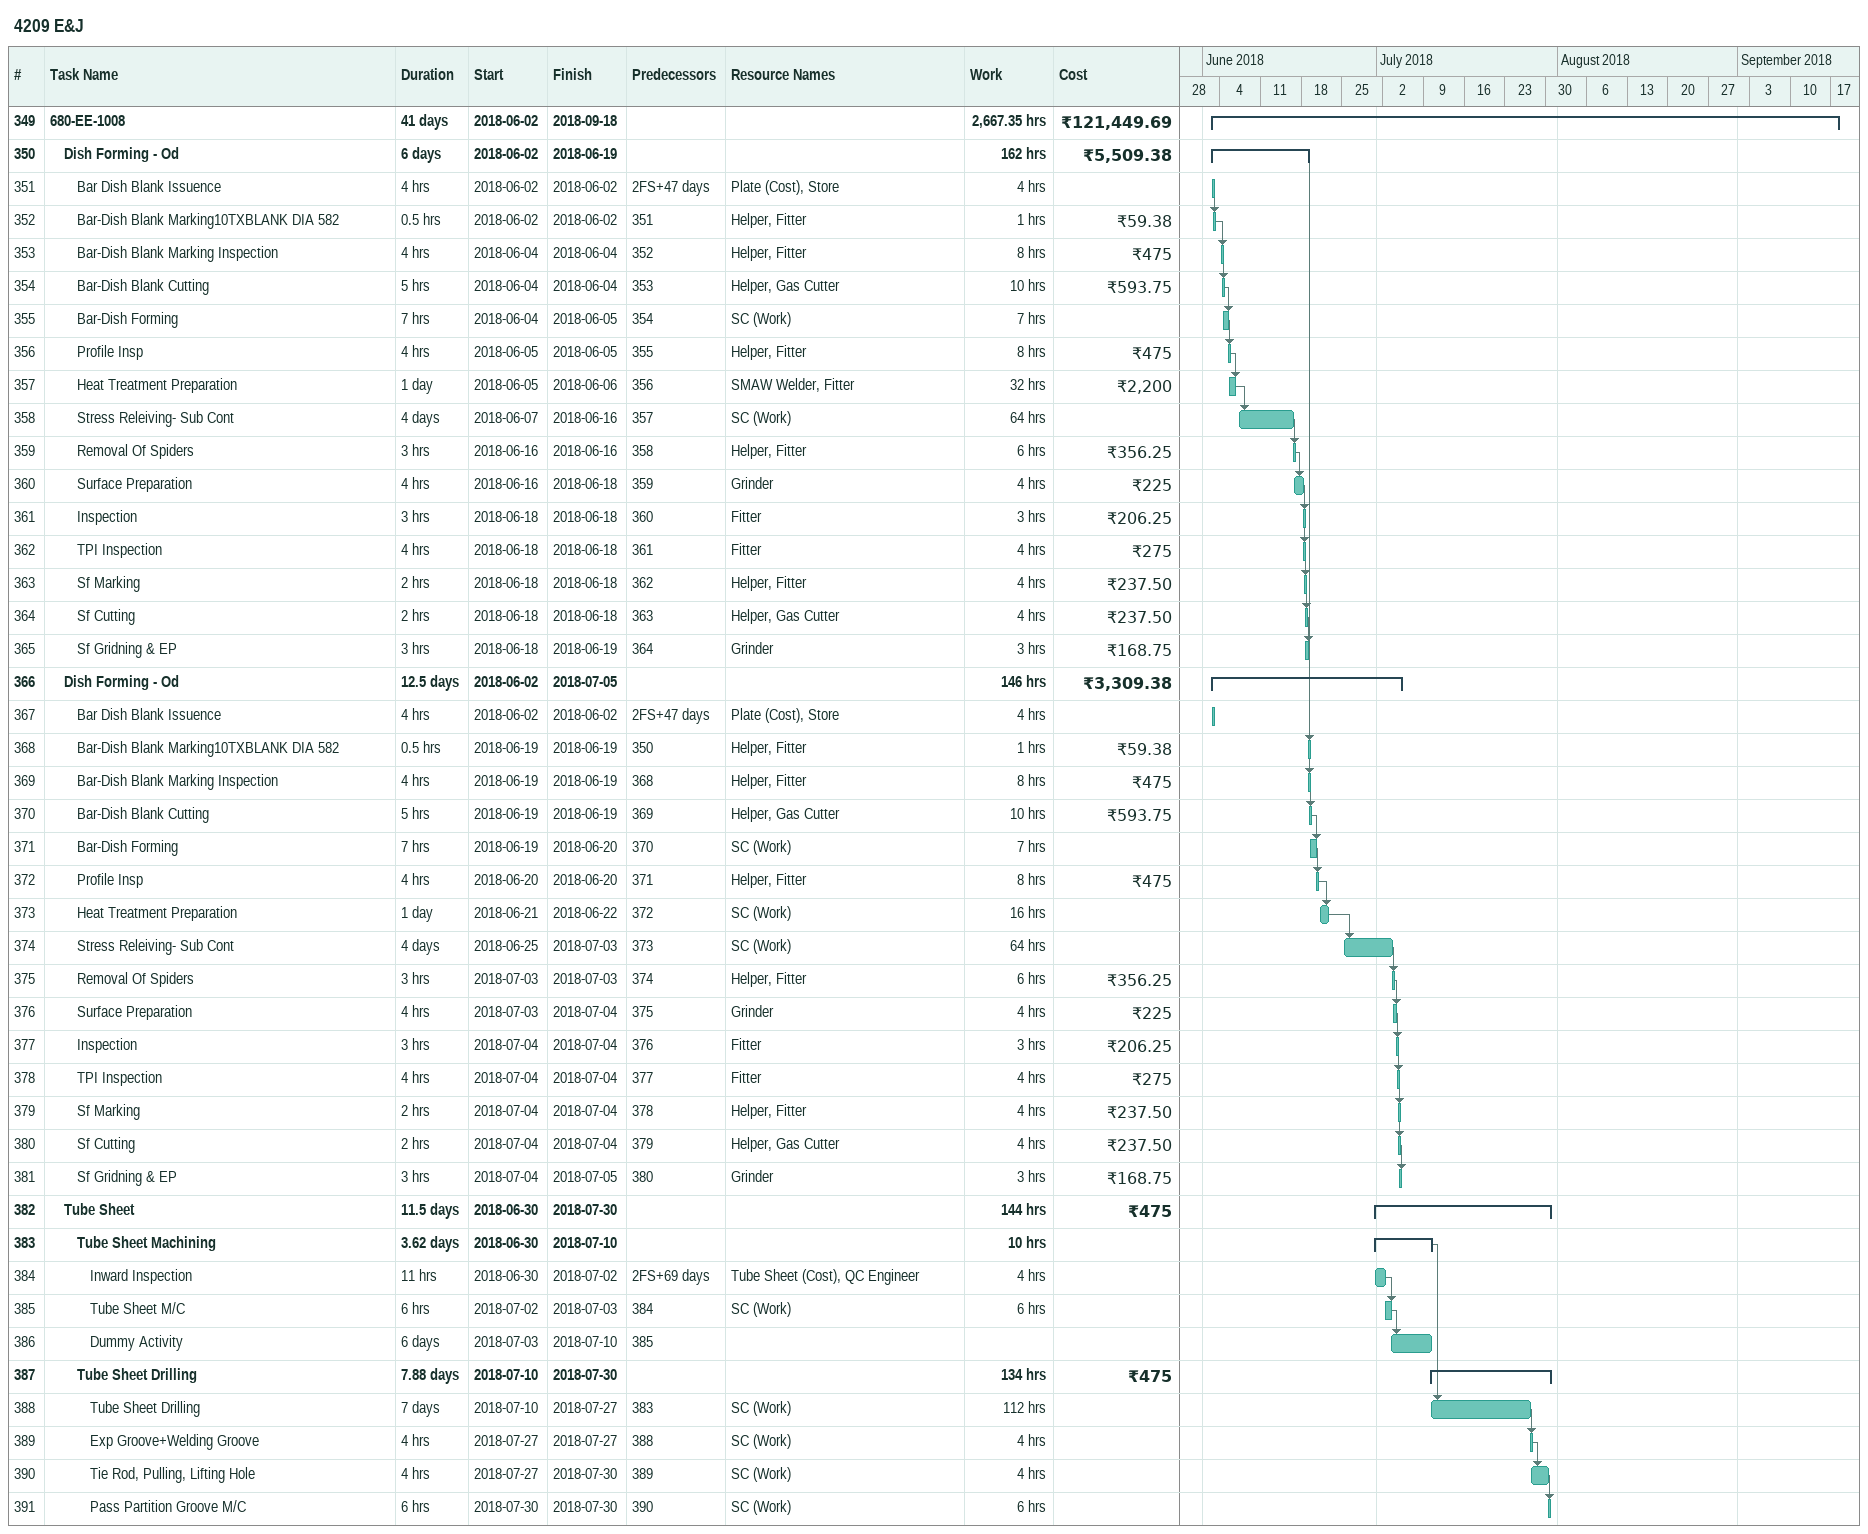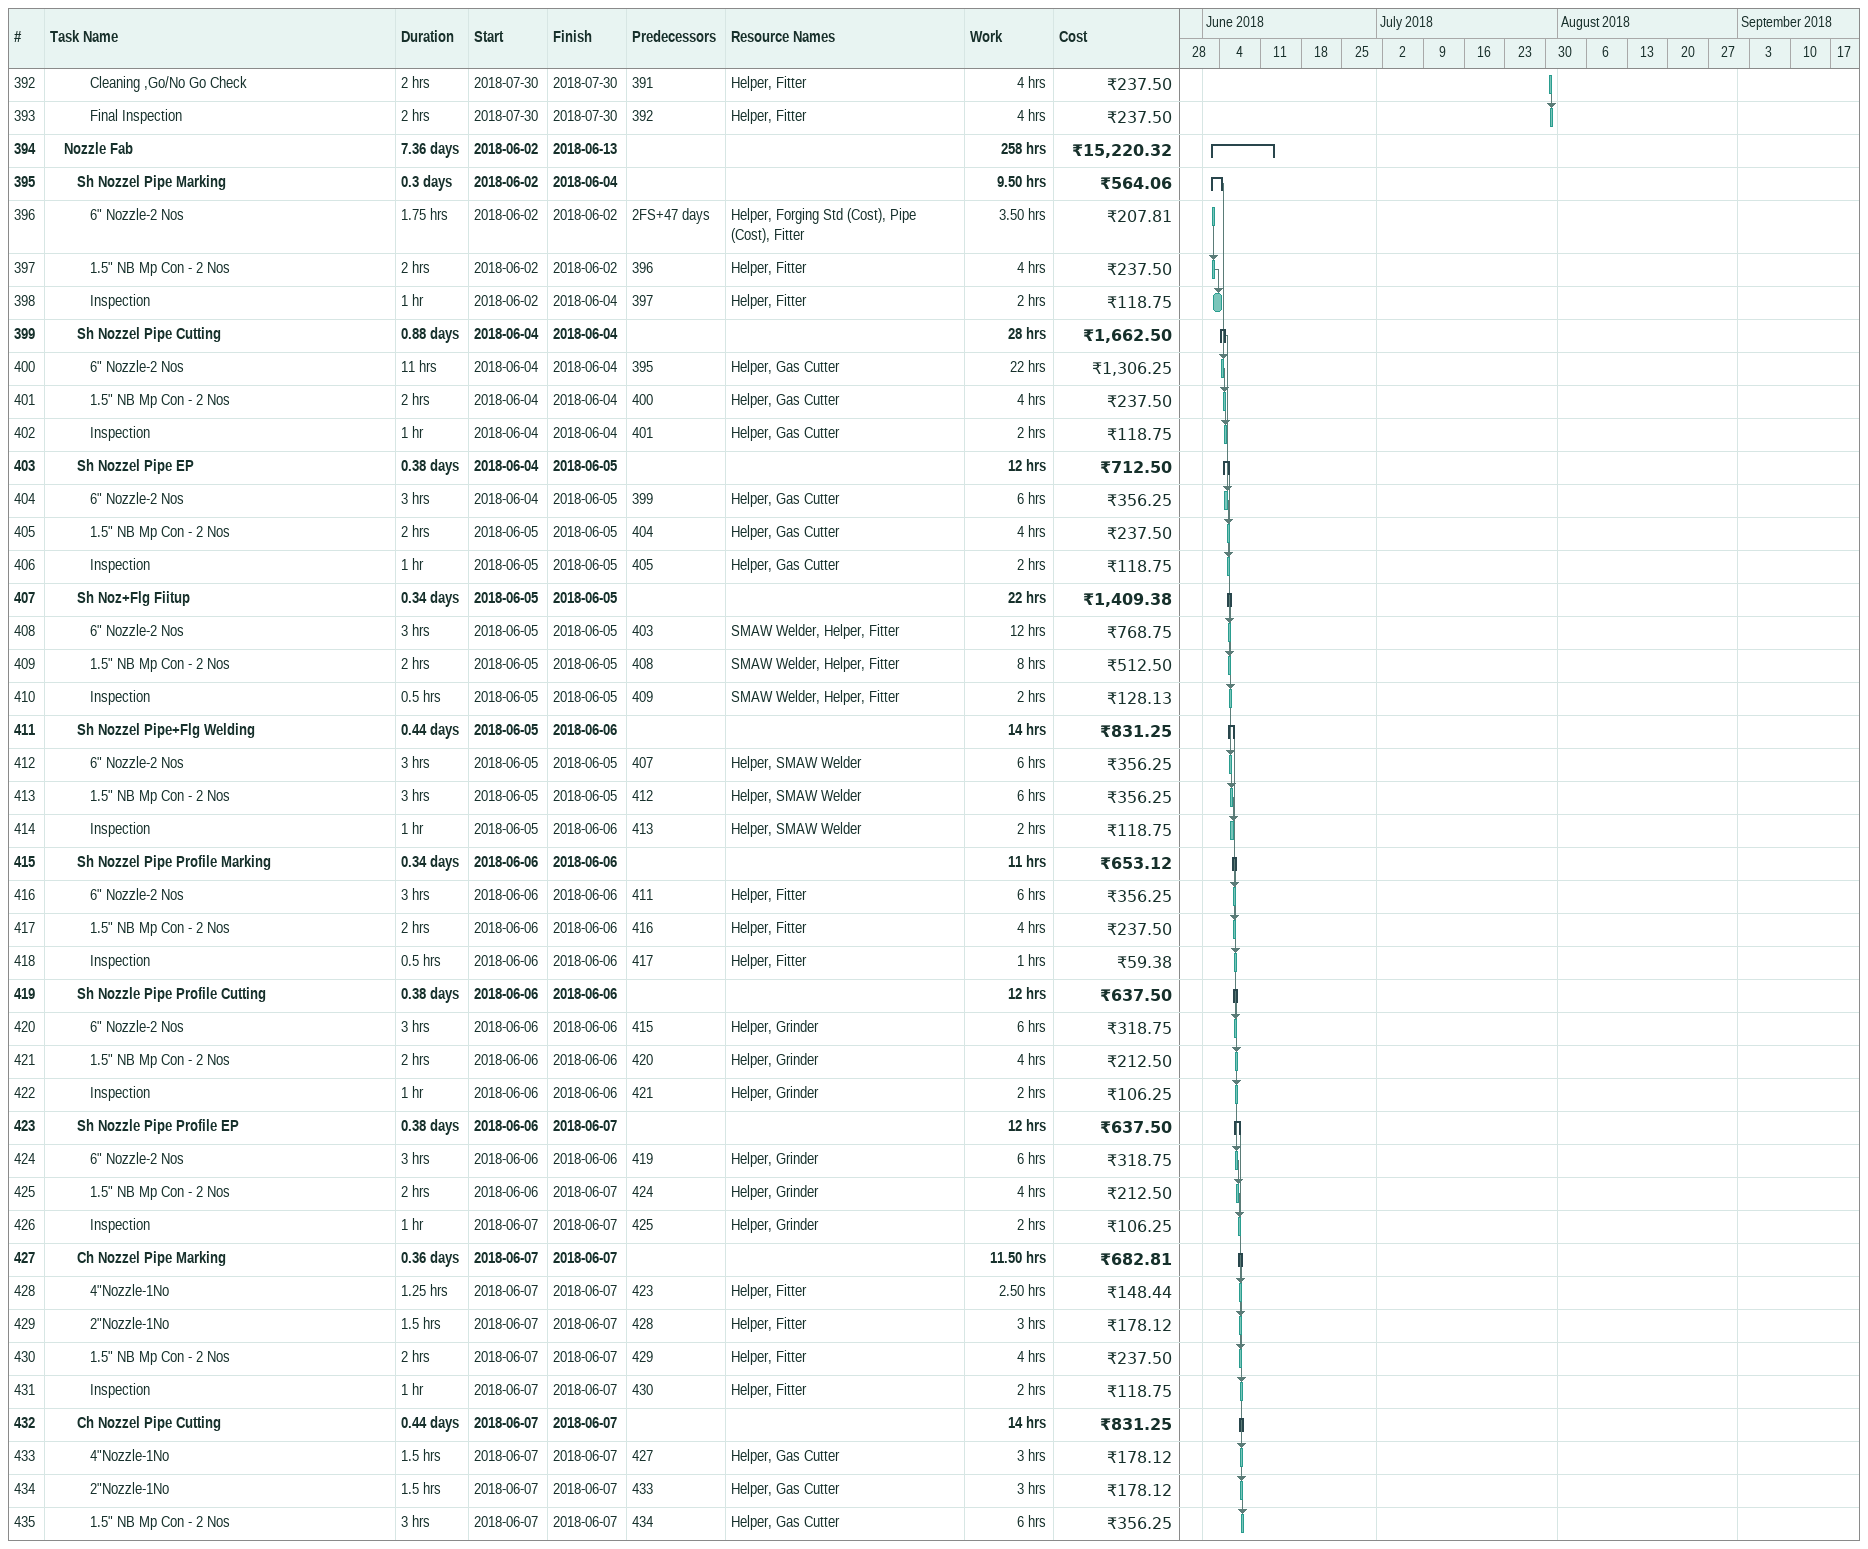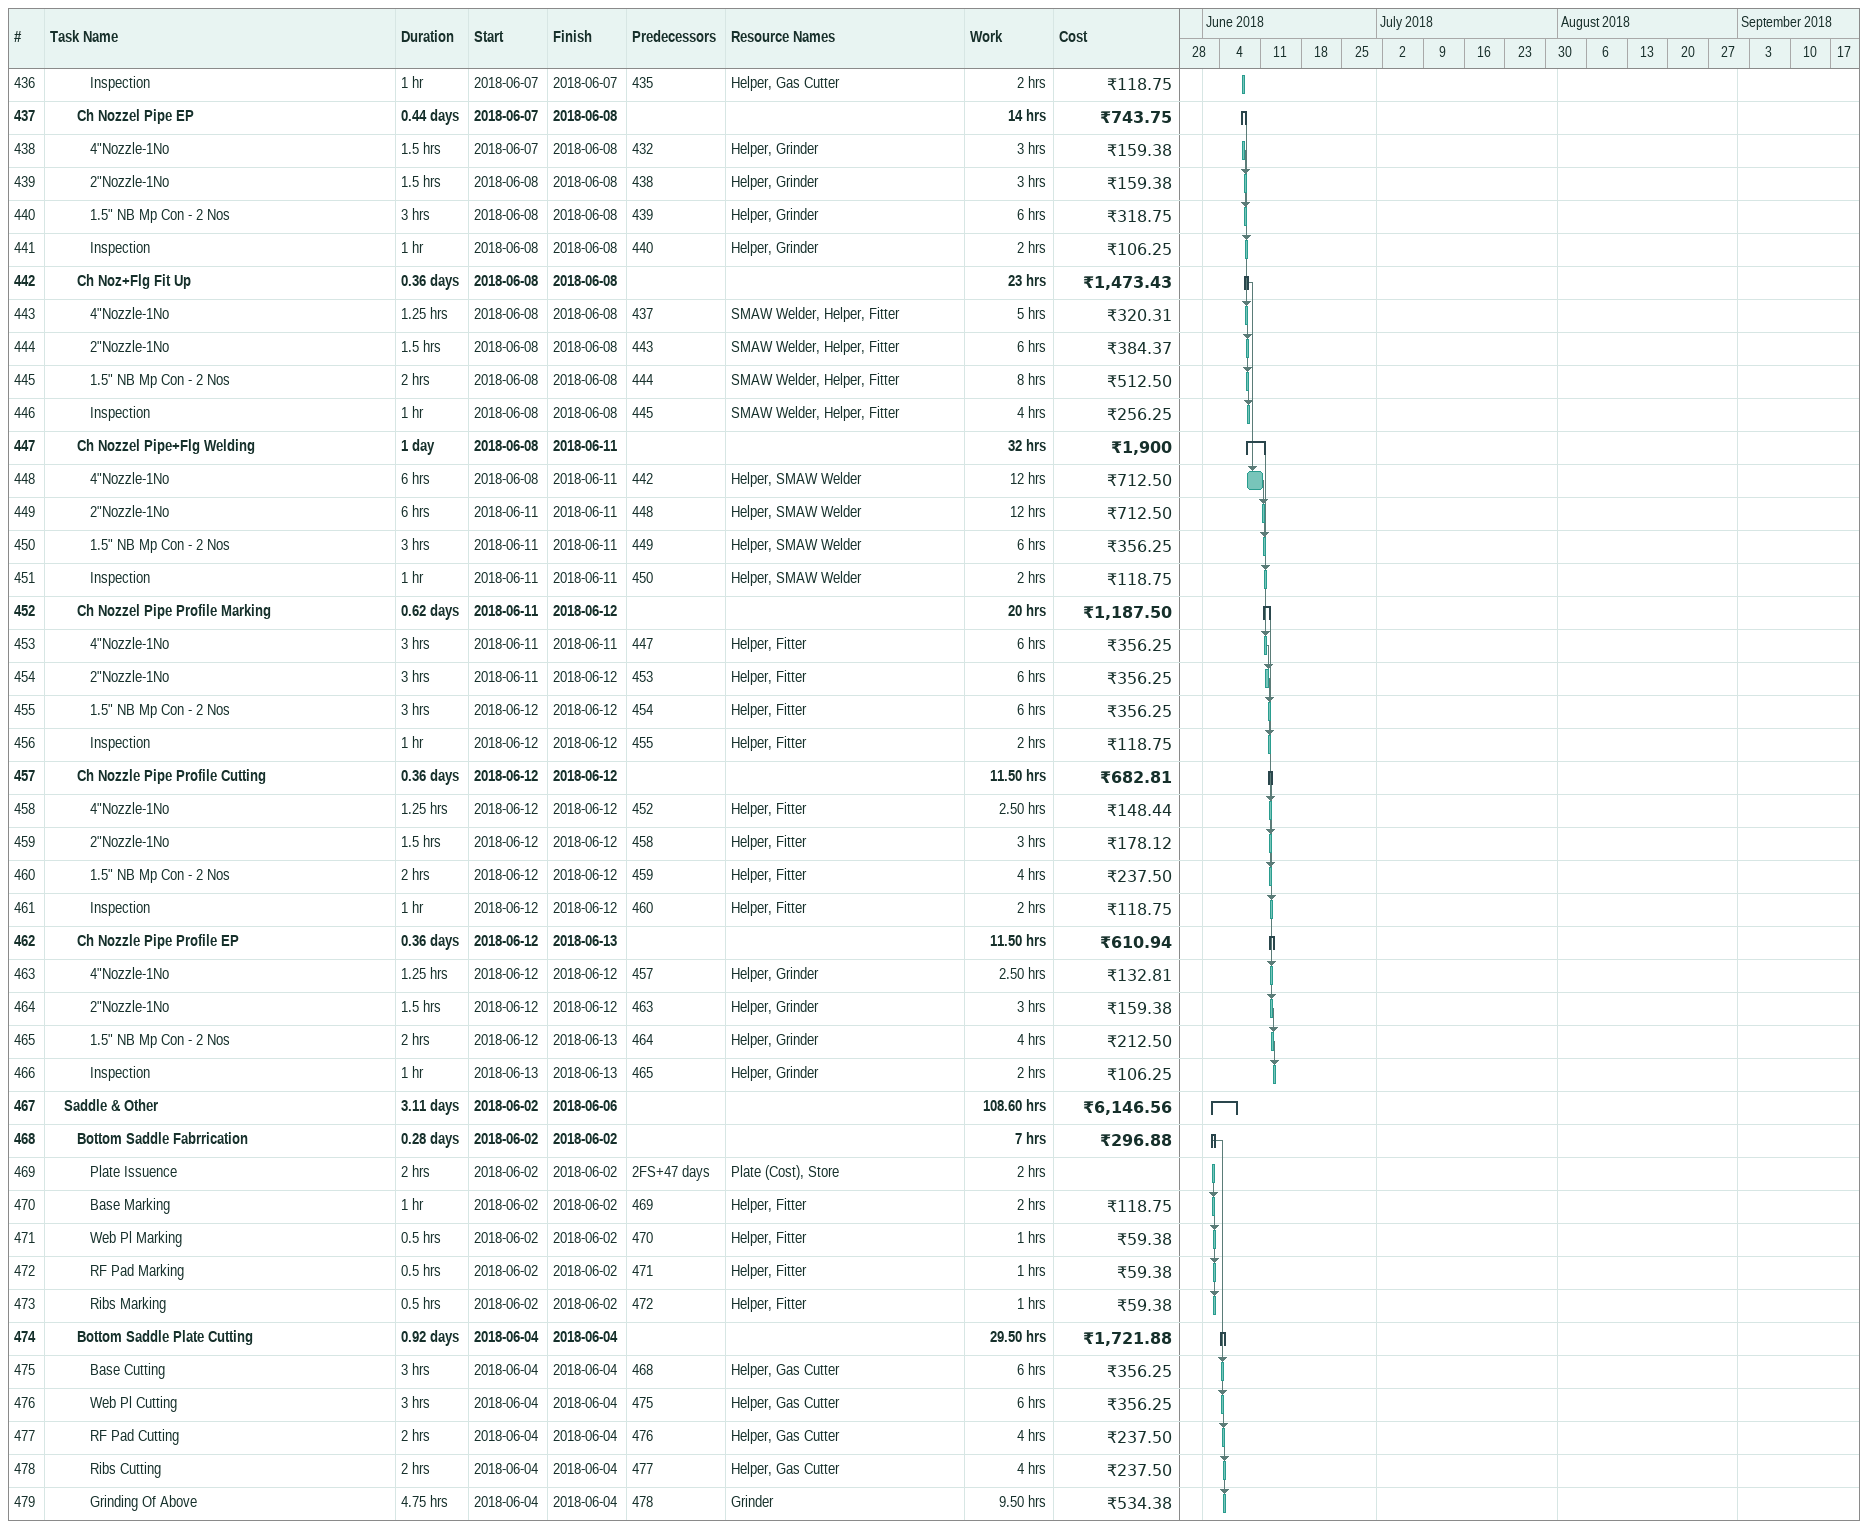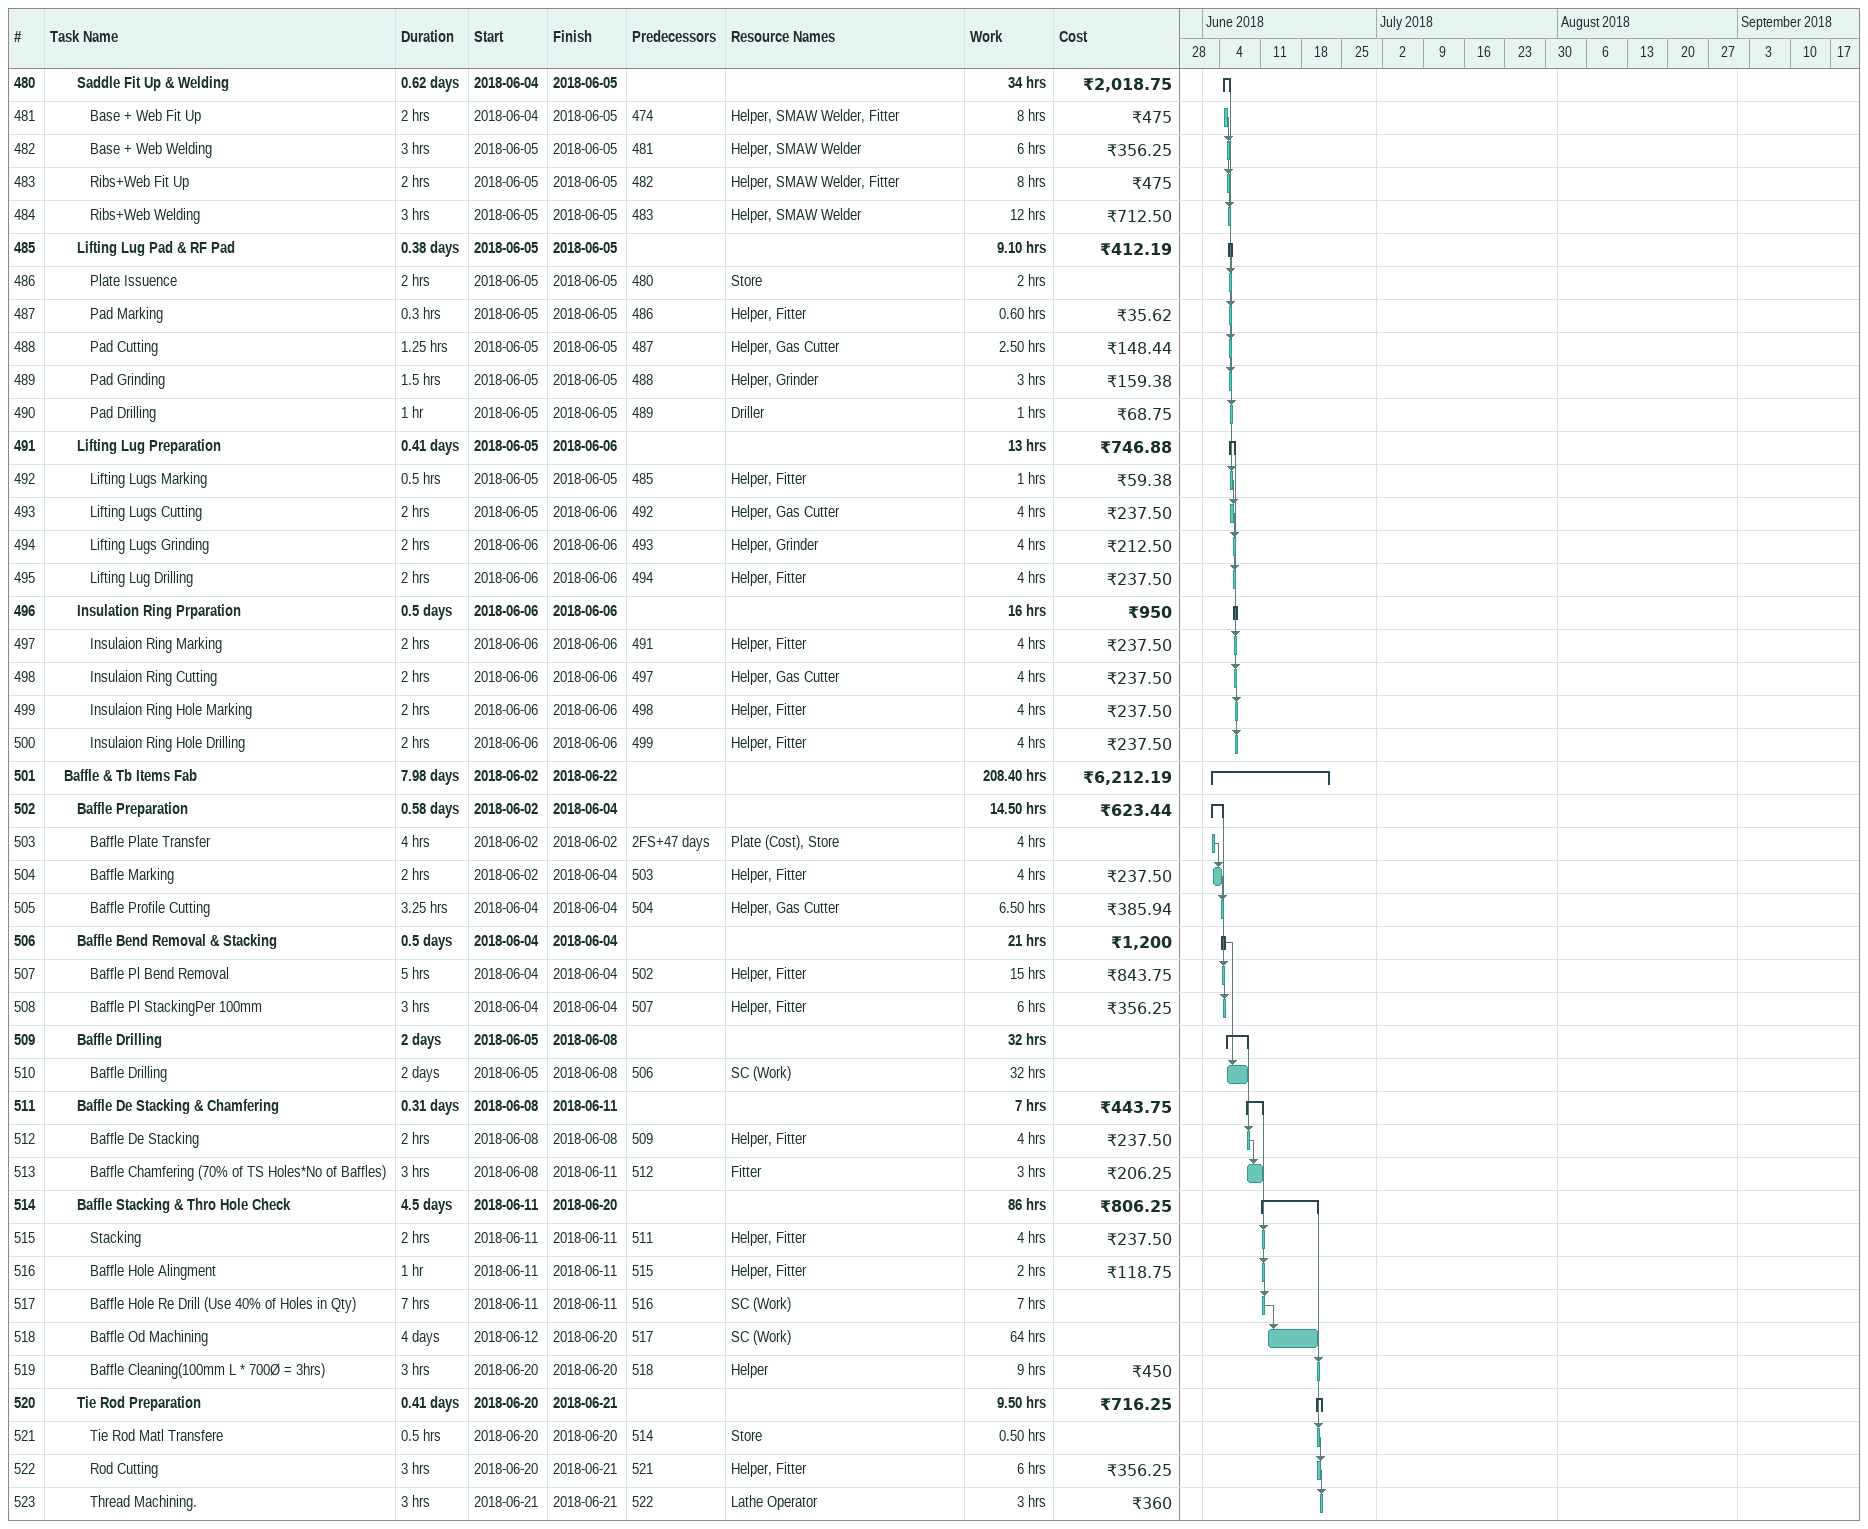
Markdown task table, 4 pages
4209 E&J

| ID | Level | Task | Duration | Start | Finish | Predecessors | Resources | Work (h) | Cost (₹) |
|---|---|---|---|---|---|---|---|---|---|
| 349 | 1 | **680-EE-1008** | 41d | 2018-06-02 | 2018-09-18 |  |  | 2667.35 | 121449.69 |
| 350 | 2 | **Dish Forming - Od** | 6d | 2018-06-02 | 2018-06-19 |  |  | 162 | 5509.38 |
| 351 | 3 | Bar Dish Blank Issuence | 4h | 2018-06-02 | 2018-06-02 | 2FS+47d | Plate (Cost), Store | 4 |  |
| 352 | 3 | Bar-Dish Blank Marking10TXBLANK DIA 582 | 0.5h | 2018-06-02 | 2018-06-02 | 351 | Helper, Fitter | 1 | 59.38 |
| 353 | 3 | Bar-Dish Blank Marking Inspection | 4h | 2018-06-04 | 2018-06-04 | 352 | Helper, Fitter | 8 | 475 |
| 354 | 3 | Bar-Dish Blank Cutting | 5h | 2018-06-04 | 2018-06-04 | 353 | Helper, Gas Cutter | 10 | 593.75 |
| 355 | 3 | Bar-Dish Forming | 7h | 2018-06-04 | 2018-06-05 | 354 | SC (Work) | 7 |  |
| 356 | 3 | Profile Insp | 4h | 2018-06-05 | 2018-06-05 | 355 | Helper, Fitter | 8 | 475 |
| 357 | 3 | Heat Treatment Preparation | 1d | 2018-06-05 | 2018-06-06 | 356 | SMAW Welder, Fitter | 32 | 2200 |
| 358 | 3 | Stress Releiving- Sub Cont | 4d | 2018-06-07 | 2018-06-16 | 357 | SC (Work) | 64 |  |
| 359 | 3 | Removal Of Spiders | 3h | 2018-06-16 | 2018-06-16 | 358 | Helper, Fitter | 6 | 356.25 |
| 360 | 3 | Surface Preparation | 4h | 2018-06-16 | 2018-06-18 | 359 | Grinder | 4 | 225 |
| 361 | 3 | Inspection | 3h | 2018-06-18 | 2018-06-18 | 360 | Fitter | 3 | 206.25 |
| 362 | 3 | TPI Inspection | 4h | 2018-06-18 | 2018-06-18 | 361 | Fitter | 4 | 275 |
| 363 | 3 | Sf Marking | 2h | 2018-06-18 | 2018-06-18 | 362 | Helper, Fitter | 4 | 237.50 |
| 364 | 3 | Sf Cutting | 2h | 2018-06-18 | 2018-06-18 | 363 | Helper, Gas Cutter | 4 | 237.50 |
| 365 | 3 | Sf Gridning & EP | 3h | 2018-06-18 | 2018-06-19 | 364 | Grinder | 3 | 168.75 |
| 366 | 2 | **Dish Forming - Od** | 12.5d | 2018-06-02 | 2018-07-05 |  |  | 146 | 3309.38 |
| 367 | 3 | Bar Dish Blank Issuence | 4h | 2018-06-02 | 2018-06-02 | 2FS+47d | Plate (Cost), Store | 4 |  |
| 368 | 3 | Bar-Dish Blank Marking10TXBLANK DIA 582 | 0.5h | 2018-06-19 | 2018-06-19 | 350 | Helper, Fitter | 1 | 59.38 |
| 369 | 3 | Bar-Dish Blank Marking Inspection | 4h | 2018-06-19 | 2018-06-19 | 368 | Helper, Fitter | 8 | 475 |
| 370 | 3 | Bar-Dish Blank Cutting | 5h | 2018-06-19 | 2018-06-19 | 369 | Helper, Gas Cutter | 10 | 593.75 |
| 371 | 3 | Bar-Dish Forming | 7h | 2018-06-19 | 2018-06-20 | 370 | SC (Work) | 7 |  |
| 372 | 3 | Profile Insp | 4h | 2018-06-20 | 2018-06-20 | 371 | Helper, Fitter | 8 | 475 |
| 373 | 3 | Heat Treatment Preparation | 1d | 2018-06-21 | 2018-06-22 | 372 | SC (Work) | 16 |  |
| 374 | 3 | Stress Releiving- Sub Cont | 4d | 2018-06-25 | 2018-07-03 | 373 | SC (Work) | 64 |  |
| 375 | 3 | Removal Of Spiders | 3h | 2018-07-03 | 2018-07-03 | 374 | Helper, Fitter | 6 | 356.25 |
| 376 | 3 | Surface Preparation | 4h | 2018-07-03 | 2018-07-04 | 375 | Grinder | 4 | 225 |
| 377 | 3 | Inspection | 3h | 2018-07-04 | 2018-07-04 | 376 | Fitter | 3 | 206.25 |
| 378 | 3 | TPI Inspection | 4h | 2018-07-04 | 2018-07-04 | 377 | Fitter | 4 | 275 |
| 379 | 3 | Sf Marking | 2h | 2018-07-04 | 2018-07-04 | 378 | Helper, Fitter | 4 | 237.50 |
| 380 | 3 | Sf Cutting | 2h | 2018-07-04 | 2018-07-04 | 379 | Helper, Gas Cutter | 4 | 237.50 |
| 381 | 3 | Sf Gridning & EP | 3h | 2018-07-04 | 2018-07-05 | 380 | Grinder | 3 | 168.75 |
| 382 | 2 | **Tube Sheet** | 11.5d | 2018-06-30 | 2018-07-30 |  |  | 144 | 475 |
| 383 | 3 | **Tube Sheet Machining** | 3.62d | 2018-06-30 | 2018-07-10 |  |  | 10 |  |
| 384 | 4 | Inward Inspection | 11h | 2018-06-30 | 2018-07-02 | 2FS+69d | Tube Sheet (Cost), QC Engineer | 4 |  |
| 385 | 4 | Tube Sheet M/C | 6h | 2018-07-02 | 2018-07-03 | 384 | SC (Work) | 6 |  |
| 386 | 4 | Dummy Activity | 6d | 2018-07-03 | 2018-07-10 | 385 |  |  |  |
| 387 | 3 | **Tube Sheet Drilling** | 7.88d | 2018-07-10 | 2018-07-30 |  |  | 134 | 475 |
| 388 | 4 | Tube Sheet Drilling | 7d | 2018-07-10 | 2018-07-27 | 383 | SC (Work) | 112 |  |
| 389 | 4 | Exp Groove+Welding Groove | 4h | 2018-07-27 | 2018-07-27 | 388 | SC (Work) | 4 |  |
| 390 | 4 | Tie Rod, Pulling, Lifting Hole | 4h | 2018-07-27 | 2018-07-30 | 389 | SC (Work) | 4 |  |
| 391 | 4 | Pass Partition Groove M/C | 6h | 2018-07-30 | 2018-07-30 | 390 | SC (Work) | 6 |  |
| 392 | 4 | Cleaning ,Go/No Go Check | 2h | 2018-07-30 | 2018-07-30 | 391 | Helper, Fitter | 4 | 237.50 |
| 393 | 4 | Final Inspection | 2h | 2018-07-30 | 2018-07-30 | 392 | Helper, Fitter | 4 | 237.50 |
| 394 | 2 | **Nozzle Fab** | 7.36d | 2018-06-02 | 2018-06-13 |  |  | 258 | 15220.32 |
| 395 | 3 | **Sh Nozzel Pipe Marking** | 0.3d | 2018-06-02 | 2018-06-04 |  |  | 9.50 | 564.06 |
| 396 | 4 | 6" Nozzle-2 Nos | 1.75h | 2018-06-02 | 2018-06-02 | 2FS+47d | Helper, Forging Std (Cost), Pipe (Cost), Fitter | 3.50 | 207.81 |
| 397 | 4 | 1.5" NB Mp Con - 2 Nos | 2h | 2018-06-02 | 2018-06-02 | 396 | Helper, Fitter | 4 | 237.50 |
| 398 | 4 | Inspection | 1h | 2018-06-02 | 2018-06-04 | 397 | Helper, Fitter | 2 | 118.75 |
| 399 | 3 | **Sh Nozzel Pipe Cutting** | 0.88d | 2018-06-04 | 2018-06-04 |  |  | 28 | 1662.50 |
| 400 | 4 | 6" Nozzle-2 Nos | 11h | 2018-06-04 | 2018-06-04 | 395 | Helper, Gas Cutter | 22 | 1306.25 |
| 401 | 4 | 1.5" NB Mp Con - 2 Nos | 2h | 2018-06-04 | 2018-06-04 | 400 | Helper, Gas Cutter | 4 | 237.50 |
| 402 | 4 | Inspection | 1h | 2018-06-04 | 2018-06-04 | 401 | Helper, Gas Cutter | 2 | 118.75 |
| 403 | 3 | **Sh Nozzel Pipe EP** | 0.38d | 2018-06-04 | 2018-06-05 |  |  | 12 | 712.50 |
| 404 | 4 | 6" Nozzle-2 Nos | 3h | 2018-06-04 | 2018-06-05 | 399 | Helper, Gas Cutter | 6 | 356.25 |
| 405 | 4 | 1.5" NB Mp Con - 2 Nos | 2h | 2018-06-05 | 2018-06-05 | 404 | Helper, Gas Cutter | 4 | 237.50 |
| 406 | 4 | Inspection | 1h | 2018-06-05 | 2018-06-05 | 405 | Helper, Gas Cutter | 2 | 118.75 |
| 407 | 3 | **Sh Noz+Flg Fiitup** | 0.34d | 2018-06-05 | 2018-06-05 |  |  | 22 | 1409.38 |
| 408 | 4 | 6" Nozzle-2 Nos | 3h | 2018-06-05 | 2018-06-05 | 403 | SMAW Welder, Helper, Fitter | 12 | 768.75 |
| 409 | 4 | 1.5" NB Mp Con - 2 Nos | 2h | 2018-06-05 | 2018-06-05 | 408 | SMAW Welder, Helper, Fitter | 8 | 512.50 |
| 410 | 4 | Inspection | 0.5h | 2018-06-05 | 2018-06-05 | 409 | SMAW Welder, Helper, Fitter | 2 | 128.13 |
| 411 | 3 | **Sh Nozzel Pipe+Flg Welding** | 0.44d | 2018-06-05 | 2018-06-06 |  |  | 14 | 831.25 |
| 412 | 4 | 6" Nozzle-2 Nos | 3h | 2018-06-05 | 2018-06-05 | 407 | Helper, SMAW Welder | 6 | 356.25 |
| 413 | 4 | 1.5" NB Mp Con - 2 Nos | 3h | 2018-06-05 | 2018-06-05 | 412 | Helper, SMAW Welder | 6 | 356.25 |
| 414 | 4 | Inspection | 1h | 2018-06-05 | 2018-06-06 | 413 | Helper, SMAW Welder | 2 | 118.75 |
| 415 | 3 | **Sh Nozzel Pipe Profile Marking** | 0.34d | 2018-06-06 | 2018-06-06 |  |  | 11 | 653.12 |
| 416 | 4 | 6" Nozzle-2 Nos | 3h | 2018-06-06 | 2018-06-06 | 411 | Helper, Fitter | 6 | 356.25 |
| 417 | 4 | 1.5" NB Mp Con - 2 Nos | 2h | 2018-06-06 | 2018-06-06 | 416 | Helper, Fitter | 4 | 237.50 |
| 418 | 4 | Inspection | 0.5h | 2018-06-06 | 2018-06-06 | 417 | Helper, Fitter | 1 | 59.38 |
| 419 | 3 | **Sh Nozzle Pipe Profile Cutting** | 0.38d | 2018-06-06 | 2018-06-06 |  |  | 12 | 637.50 |
| 420 | 4 | 6" Nozzle-2 Nos | 3h | 2018-06-06 | 2018-06-06 | 415 | Helper, Grinder | 6 | 318.75 |
| 421 | 4 | 1.5" NB Mp Con - 2 Nos | 2h | 2018-06-06 | 2018-06-06 | 420 | Helper, Grinder | 4 | 212.50 |
| 422 | 4 | Inspection | 1h | 2018-06-06 | 2018-06-06 | 421 | Helper, Grinder | 2 | 106.25 |
| 423 | 3 | **Sh Nozzle Pipe Profile EP** | 0.38d | 2018-06-06 | 2018-06-07 |  |  | 12 | 637.50 |
| 424 | 4 | 6" Nozzle-2 Nos | 3h | 2018-06-06 | 2018-06-06 | 419 | Helper, Grinder | 6 | 318.75 |
| 425 | 4 | 1.5" NB Mp Con - 2 Nos | 2h | 2018-06-06 | 2018-06-07 | 424 | Helper, Grinder | 4 | 212.50 |
| 426 | 4 | Inspection | 1h | 2018-06-07 | 2018-06-07 | 425 | Helper, Grinder | 2 | 106.25 |
| 427 | 3 | **Ch Nozzel Pipe Marking** | 0.36d | 2018-06-07 | 2018-06-07 |  |  | 11.50 | 682.81 |
| 428 | 4 | 4"Nozzle-1No | 1.25h | 2018-06-07 | 2018-06-07 | 423 | Helper, Fitter | 2.50 | 148.44 |
| 429 | 4 | 2"Nozzle-1No | 1.5h | 2018-06-07 | 2018-06-07 | 428 | Helper, Fitter | 3 | 178.12 |
| 430 | 4 | 1.5" NB Mp Con - 2 Nos | 2h | 2018-06-07 | 2018-06-07 | 429 | Helper, Fitter | 4 | 237.50 |
| 431 | 4 | Inspection | 1h | 2018-06-07 | 2018-06-07 | 430 | Helper, Fitter | 2 | 118.75 |
| 432 | 3 | **Ch Nozzel Pipe Cutting** | 0.44d | 2018-06-07 | 2018-06-07 |  |  | 14 | 831.25 |
| 433 | 4 | 4"Nozzle-1No | 1.5h | 2018-06-07 | 2018-06-07 | 427 | Helper, Gas Cutter | 3 | 178.12 |
| 434 | 4 | 2"Nozzle-1No | 1.5h | 2018-06-07 | 2018-06-07 | 433 | Helper, Gas Cutter | 3 | 178.12 |
| 435 | 4 | 1.5" NB Mp Con - 2 Nos | 3h | 2018-06-07 | 2018-06-07 | 434 | Helper, Gas Cutter | 6 | 356.25 |
| 436 | 4 | Inspection | 1h | 2018-06-07 | 2018-06-07 | 435 | Helper, Gas Cutter | 2 | 118.75 |
| 437 | 3 | **Ch Nozzel Pipe EP** | 0.44d | 2018-06-07 | 2018-06-08 |  |  | 14 | 743.75 |
| 438 | 4 | 4"Nozzle-1No | 1.5h | 2018-06-07 | 2018-06-08 | 432 | Helper, Grinder | 3 | 159.38 |
| 439 | 4 | 2"Nozzle-1No | 1.5h | 2018-06-08 | 2018-06-08 | 438 | Helper, Grinder | 3 | 159.38 |
| 440 | 4 | 1.5" NB Mp Con - 2 Nos | 3h | 2018-06-08 | 2018-06-08 | 439 | Helper, Grinder | 6 | 318.75 |
| 441 | 4 | Inspection | 1h | 2018-06-08 | 2018-06-08 | 440 | Helper, Grinder | 2 | 106.25 |
| 442 | 3 | **Ch Noz+Flg Fit Up** | 0.36d | 2018-06-08 | 2018-06-08 |  |  | 23 | 1473.43 |
| 443 | 4 | 4"Nozzle-1No | 1.25h | 2018-06-08 | 2018-06-08 | 437 | SMAW Welder, Helper, Fitter | 5 | 320.31 |
| 444 | 4 | 2"Nozzle-1No | 1.5h | 2018-06-08 | 2018-06-08 | 443 | SMAW Welder, Helper, Fitter | 6 | 384.37 |
| 445 | 4 | 1.5" NB Mp Con - 2 Nos | 2h | 2018-06-08 | 2018-06-08 | 444 | SMAW Welder, Helper, Fitter | 8 | 512.50 |
| 446 | 4 | Inspection | 1h | 2018-06-08 | 2018-06-08 | 445 | SMAW Welder, Helper, Fitter | 4 | 256.25 |
| 447 | 3 | **Ch Nozzel Pipe+Flg Welding** | 1d | 2018-06-08 | 2018-06-11 |  |  | 32 | 1900 |
| 448 | 4 | 4"Nozzle-1No | 6h | 2018-06-08 | 2018-06-11 | 442 | Helper, SMAW Welder | 12 | 712.50 |
| 449 | 4 | 2"Nozzle-1No | 6h | 2018-06-11 | 2018-06-11 | 448 | Helper, SMAW Welder | 12 | 712.50 |
| 450 | 4 | 1.5" NB Mp Con - 2 Nos | 3h | 2018-06-11 | 2018-06-11 | 449 | Helper, SMAW Welder | 6 | 356.25 |
| 451 | 4 | Inspection | 1h | 2018-06-11 | 2018-06-11 | 450 | Helper, SMAW Welder | 2 | 118.75 |
| 452 | 3 | **Ch Nozzel Pipe Profile Marking** | 0.62d | 2018-06-11 | 2018-06-12 |  |  | 20 | 1187.50 |
| 453 | 4 | 4"Nozzle-1No | 3h | 2018-06-11 | 2018-06-11 | 447 | Helper, Fitter | 6 | 356.25 |
| 454 | 4 | 2"Nozzle-1No | 3h | 2018-06-11 | 2018-06-12 | 453 | Helper, Fitter | 6 | 356.25 |
| 455 | 4 | 1.5" NB Mp Con - 2 Nos | 3h | 2018-06-12 | 2018-06-12 | 454 | Helper, Fitter | 6 | 356.25 |
| 456 | 4 | Inspection | 1h | 2018-06-12 | 2018-06-12 | 455 | Helper, Fitter | 2 | 118.75 |
| 457 | 3 | **Ch Nozzle Pipe Profile Cutting** | 0.36d | 2018-06-12 | 2018-06-12 |  |  | 11.50 | 682.81 |
| 458 | 4 | 4"Nozzle-1No | 1.25h | 2018-06-12 | 2018-06-12 | 452 | Helper, Fitter | 2.50 | 148.44 |
| 459 | 4 | 2"Nozzle-1No | 1.5h | 2018-06-12 | 2018-06-12 | 458 | Helper, Fitter | 3 | 178.12 |
| 460 | 4 | 1.5" NB Mp Con - 2 Nos | 2h | 2018-06-12 | 2018-06-12 | 459 | Helper, Fitter | 4 | 237.50 |
| 461 | 4 | Inspection | 1h | 2018-06-12 | 2018-06-12 | 460 | Helper, Fitter | 2 | 118.75 |
| 462 | 3 | **Ch Nozzle Pipe Profile EP** | 0.36d | 2018-06-12 | 2018-06-13 |  |  | 11.50 | 610.94 |
| 463 | 4 | 4"Nozzle-1No | 1.25h | 2018-06-12 | 2018-06-12 | 457 | Helper, Grinder | 2.50 | 132.81 |
| 464 | 4 | 2"Nozzle-1No | 1.5h | 2018-06-12 | 2018-06-12 | 463 | Helper, Grinder | 3 | 159.38 |
| 465 | 4 | 1.5" NB Mp Con - 2 Nos | 2h | 2018-06-12 | 2018-06-13 | 464 | Helper, Grinder | 4 | 212.50 |
| 466 | 4 | Inspection | 1h | 2018-06-13 | 2018-06-13 | 465 | Helper, Grinder | 2 | 106.25 |
| 467 | 2 | **Saddle & Other** | 3.11d | 2018-06-02 | 2018-06-06 |  |  | 108.60 | 6146.56 |
| 468 | 3 | **Bottom Saddle Fabrrication** | 0.28d | 2018-06-02 | 2018-06-02 |  |  | 7 | 296.88 |
| 469 | 4 | Plate Issuence | 2h | 2018-06-02 | 2018-06-02 | 2FS+47d | Plate (Cost), Store | 2 |  |
| 470 | 4 | Base Marking | 1h | 2018-06-02 | 2018-06-02 | 469 | Helper, Fitter | 2 | 118.75 |
| 471 | 4 | Web Pl Marking | 0.5h | 2018-06-02 | 2018-06-02 | 470 | Helper, Fitter | 1 | 59.38 |
| 472 | 4 | RF Pad Marking | 0.5h | 2018-06-02 | 2018-06-02 | 471 | Helper, Fitter | 1 | 59.38 |
| 473 | 4 | Ribs Marking | 0.5h | 2018-06-02 | 2018-06-02 | 472 | Helper, Fitter | 1 | 59.38 |
| 474 | 3 | **Bottom Saddle Plate Cutting** | 0.92d | 2018-06-04 | 2018-06-04 |  |  | 29.50 | 1721.88 |
| 475 | 4 | Base Cutting | 3h | 2018-06-04 | 2018-06-04 | 468 | Helper, Gas Cutter | 6 | 356.25 |
| 476 | 4 | Web Pl Cutting | 3h | 2018-06-04 | 2018-06-04 | 475 | Helper, Gas Cutter | 6 | 356.25 |
| 477 | 4 | RF Pad Cutting | 2h | 2018-06-04 | 2018-06-04 | 476 | Helper, Gas Cutter | 4 | 237.50 |
| 478 | 4 | Ribs Cutting | 2h | 2018-06-04 | 2018-06-04 | 477 | Helper, Gas Cutter | 4 | 237.50 |
| 479 | 4 | Grinding Of Above | 4.75h | 2018-06-04 | 2018-06-04 | 478 | Grinder | 9.50 | 534.38 |
| 480 | 3 | **Saddle Fit Up & Welding** | 0.62d | 2018-06-04 | 2018-06-05 |  |  | 34 | 2018.75 |
| 481 | 4 | Base + Web Fit Up | 2h | 2018-06-04 | 2018-06-05 | 474 | Helper, SMAW Welder, Fitter | 8 | 475 |
| 482 | 4 | Base + Web Welding | 3h | 2018-06-05 | 2018-06-05 | 481 | Helper, SMAW Welder | 6 | 356.25 |
| 483 | 4 | Ribs+Web Fit Up | 2h | 2018-06-05 | 2018-06-05 | 482 | Helper, SMAW Welder, Fitter | 8 | 475 |
| 484 | 4 | Ribs+Web Welding | 3h | 2018-06-05 | 2018-06-05 | 483 | Helper, SMAW Welder | 12 | 712.50 |
| 485 | 3 | **Lifting Lug Pad & RF Pad** | 0.38d | 2018-06-05 | 2018-06-05 |  |  | 9.10 | 412.19 |
| 486 | 4 | Plate Issuence | 2h | 2018-06-05 | 2018-06-05 | 480 | Store | 2 |  |
| 487 | 4 | Pad Marking | 0.3h | 2018-06-05 | 2018-06-05 | 486 | Helper, Fitter | 0.60 | 35.62 |
| 488 | 4 | Pad Cutting | 1.25h | 2018-06-05 | 2018-06-05 | 487 | Helper, Gas Cutter | 2.50 | 148.44 |
| 489 | 4 | Pad Grinding | 1.5h | 2018-06-05 | 2018-06-05 | 488 | Helper, Grinder | 3 | 159.38 |
| 490 | 4 | Pad Drilling | 1h | 2018-06-05 | 2018-06-05 | 489 | Driller | 1 | 68.75 |
| 491 | 3 | **Lifting Lug Preparation** | 0.41d | 2018-06-05 | 2018-06-06 |  |  | 13 | 746.88 |
| 492 | 4 | Lifting Lugs Marking | 0.5h | 2018-06-05 | 2018-06-05 | 485 | Helper, Fitter | 1 | 59.38 |
| 493 | 4 | Lifting Lugs Cutting | 2h | 2018-06-05 | 2018-06-06 | 492 | Helper, Gas Cutter | 4 | 237.50 |
| 494 | 4 | Lifting Lugs Grinding | 2h | 2018-06-06 | 2018-06-06 | 493 | Helper, Grinder | 4 | 212.50 |
| 495 | 4 | Lifting Lug Drilling | 2h | 2018-06-06 | 2018-06-06 | 494 | Helper, Fitter | 4 | 237.50 |
| 496 | 3 | **Insulation Ring Prparation** | 0.5d | 2018-06-06 | 2018-06-06 |  |  | 16 | 950 |
| 497 | 4 | Insulaion Ring Marking | 2h | 2018-06-06 | 2018-06-06 | 491 | Helper, Fitter | 4 | 237.50 |
| 498 | 4 | Insulaion Ring Cutting | 2h | 2018-06-06 | 2018-06-06 | 497 | Helper, Gas Cutter | 4 | 237.50 |
| 499 | 4 | Insulaion Ring Hole Marking | 2h | 2018-06-06 | 2018-06-06 | 498 | Helper, Fitter | 4 | 237.50 |
| 500 | 4 | Insulaion Ring Hole Drilling | 2h | 2018-06-06 | 2018-06-06 | 499 | Helper, Fitter | 4 | 237.50 |
| 501 | 2 | **Baffle & Tb Items Fab** | 7.98d | 2018-06-02 | 2018-06-22 |  |  | 208.40 | 6212.19 |
| 502 | 3 | **Baffle Preparation** | 0.58d | 2018-06-02 | 2018-06-04 |  |  | 14.50 | 623.44 |
| 503 | 4 | Baffle Plate Transfer | 4h | 2018-06-02 | 2018-06-02 | 2FS+47d | Plate (Cost), Store | 4 |  |
| 504 | 4 | Baffle Marking | 2h | 2018-06-02 | 2018-06-04 | 503 | Helper, Fitter | 4 | 237.50 |
| 505 | 4 | Baffle Profile Cutting | 3.25h | 2018-06-04 | 2018-06-04 | 504 | Helper, Gas Cutter | 6.50 | 385.94 |
| 506 | 3 | **Baffle Bend Removal & Stacking** | 0.5d | 2018-06-04 | 2018-06-04 |  |  | 21 | 1200 |
| 507 | 4 | Baffle Pl Bend Removal | 5h | 2018-06-04 | 2018-06-04 | 502 | Helper, Fitter | 15 | 843.75 |
| 508 | 4 | Baffle Pl StackingPer 100mm | 3h | 2018-06-04 | 2018-06-04 | 507 | Helper, Fitter | 6 | 356.25 |
| 509 | 3 | **Baffle Drilling** | 2d | 2018-06-05 | 2018-06-08 |  |  | 32 |  |
| 510 | 4 | Baffle Drilling | 2d | 2018-06-05 | 2018-06-08 | 506 | SC (Work) | 32 |  |
| 511 | 3 | **Baffle De Stacking & Chamfering** | 0.31d | 2018-06-08 | 2018-06-11 |  |  | 7 | 443.75 |
| 512 | 4 | Baffle De Stacking | 2h | 2018-06-08 | 2018-06-08 | 509 | Helper, Fitter | 4 | 237.50 |
| 513 | 4 | Baffle Chamfering (70% of TS Holes*No of Baffles) | 3h | 2018-06-08 | 2018-06-11 | 512 | Fitter | 3 | 206.25 |
| 514 | 3 | **Baffle Stacking & Thro Hole Check** | 4.5d | 2018-06-11 | 2018-06-20 |  |  | 86 | 806.25 |
| 515 | 4 | Stacking | 2h | 2018-06-11 | 2018-06-11 | 511 | Helper, Fitter | 4 | 237.50 |
| 516 | 4 | Baffle Hole Alingment | 1h | 2018-06-11 | 2018-06-11 | 515 | Helper, Fitter | 2 | 118.75 |
| 517 | 4 | Baffle Hole Re Drill (Use 40% of Holes in Qty) | 7h | 2018-06-11 | 2018-06-11 | 516 | SC (Work) | 7 |  |
| 518 | 4 | Baffle Od Machining | 4d | 2018-06-12 | 2018-06-20 | 517 | SC (Work) | 64 |  |
| 519 | 4 | Baffle Cleaning(100mm L * 700Ø = 3hrs) | 3h | 2018-06-20 | 2018-06-20 | 518 | Helper | 9 | 450 |
| 520 | 3 | **Tie Rod Preparation** | 0.41d | 2018-06-20 | 2018-06-21 |  |  | 9.50 | 716.25 |
| 521 | 4 | Tie Rod Matl Transfere | 0.5h | 2018-06-20 | 2018-06-20 | 514 | Store | 0.50 |  |
| 522 | 4 | Rod Cutting | 3h | 2018-06-20 | 2018-06-21 | 521 | Helper, Fitter | 6 | 356.25 |
| 523 | 4 | Thread Machining. | 3h | 2018-06-21 | 2018-06-21 | 522 | Lathe Operator | 3 | 360 |
